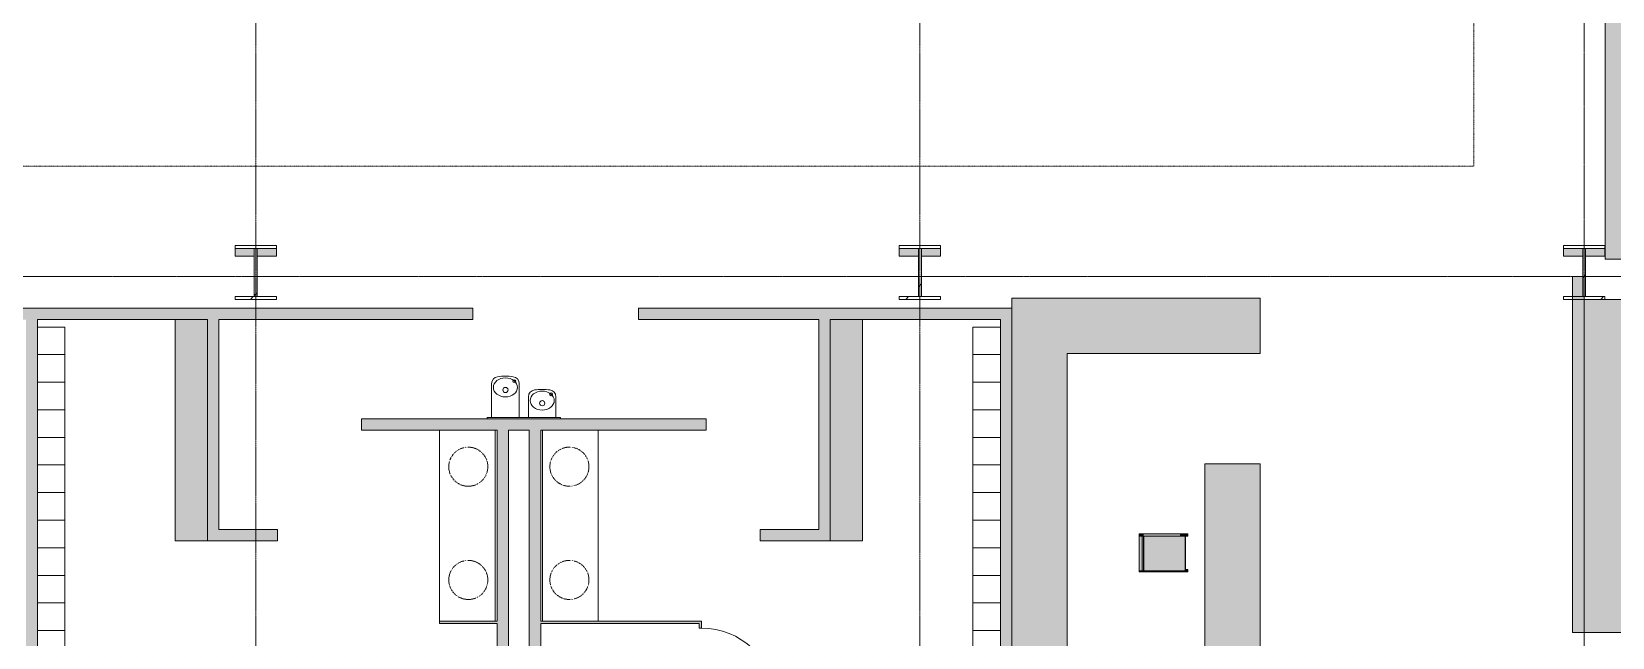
# Model space of a CAD drawing. Header units: inches. Extents: x 19480 to 29385, y -26609 to -18437.
# Drawn here: x 25300 to 25988, y -22507 to -22244 of the extents above; entities that cross this region are included whole.
import ezdxf

# ---------------------------------------------------------------- set-up
doc = ezdxf.new("R2010")
doc.units = ezdxf.units.IN
doc.header["$MEASUREMENT"] = 0
for name, pattern in [('Dash 1_16_', [0.125, 0.0625, -0.0625]), ('Dash dot dot', [0.8125, 0.25, -0.1875, 0, -0.1875, 0, -0.1875]), ('Grid Line 1_2_', [0.875, 0.5, -0.125, 0.125, -0.125])]:
    doc.linetypes.add(name, pattern=pattern)
for name, color, linetype, lineweight in [('A-DETL', 90, 'Continuous', 9), ('A-DOOR', 31, 'Continuous', 9), ('I-FURN', 30, 'Continuous', 9), ('I-WALL', 2, 'Continuous', 9), ('P-SANR-FIXT', 6, 'Continuous', 9), ('Q-CASE', 31, 'Continuous', 9), ('S-BEAM', 12, 'Continuous', 9), ('S-COLS', 52, 'Continuous', 9), ('S-GRID', 1, 'Continuous', 9)]:
    doc.layers.add(name, color=color, linetype=linetype, lineweight=lineweight)
pattern_1 = [(45, (0, 0), (-35.63818, 35.63818), []), (45, (0, 54), (-35.63818, 35.63818), [])]

# ---------------------------------------------------------------- blocks, each defined once
blk = doc.blocks.new('Casework 1 - Casework 1-456223-Site Plan - Phase 1')
at = {"layer": 'Q-CASE'}
h = blk.add_hatch(color=256, dxfattribs=at)
h.paths.add_polyline_path([(25834.39, -22590.66), (25834.39, -22419.55), (25810.39, -22419.55), (25810.39, -22590.66), (25821.76, -22590.66)], flags=0)
h.paths.add_polyline_path([(25750.39, -22590.66), (25750.39, -22371.55), (25834.39, -22371.55), (25834.39, -22347.55), (25726.39, -22347.55), (25726.39, -22590.66)], flags=0)
for p, q in [((25834.39, -22347.55), (25726.39, -22347.55)), ((25726.39, -22347.55), (25726.39, -22351.8)), ((25834.39, -22371.55), (25834.39, -22347.55)), ((25750.39, -22590.66), (25750.39, -22371.55)), ((25750.39, -22371.55), (25834.39, -22371.55)), ((25834.39, -22419.55), (25810.39, -22419.55)), ((25810.39, -22419.55), (25810.39, -22590.66)), ((25834.39, -22590.66), (25834.39, -22419.55))]:
    blk.add_line(p, q, dxfattribs=at)
blk = doc.blocks.new('Bar_Stool_6722_1_ - Bar_Stool_6722_1_-477960-Site Plan - Phase 1')
at = {"layer": 'I-FURN'}
for points in [[(1, 19.62), (1, 21.13), (0, 21.13), (0, 19.21), (1, 19.24)], [(16.5, 19.21), (16.5, 21.13), (15.5, 21.13), (15.5, 19.99), (16, 19.89), (16, 19.21)], [(1, 17.72), (0, 17.72), (0, 1.78), (1, 1.91), (1, 17.63)], [(16, 18.21), (16, 19.89), (1, 19.89), (1, 17.63), (16, 17.63)], [(16, 17.63), (1, 17.63), (1, 2.03), (16, 2.03)], [(15.5, 20.06), (15.5, 20.14), (15.5, 19.99)], [(16.5, 2.03), (16.5, 17.72), (16, 17.63), (16, 1.78), (16.5, 1.78)], [(1, 1.73), (1, 1.78), (0, 1.78), (0, 0.98), (1, 0.98), (1, 1.24)], [(1, 0.94), (1, 0.98), (0, 0.92), (0, 0), (1, 0), (1, 0.62)], [(16, 1.91), (1, 1.91), (1, 1.24), (16, 1.24)], [(16, 1.24), (1, 1.24), (1, 0), (16, 0), (16, 0.94)], [(16.5, 1.78), (16, 1.73), (16, 0.98), (16.5, 0.98), (16.5, 1.73)], [(16.5, 0.63), (16.5, 0.98), (16, 0.94), (16, 0), (16.5, 0), (16.5, 0.62)]]:
    blk.add_hatch(color=256, dxfattribs=at).paths.add_polyline_path(points, flags=0)
h = blk.add_hatch(color=256, dxfattribs=at)
h.paths.add_polyline_path([(1, 19.21), (0, 19.21), (0, 18.98), (1, 18.98)], flags=0)
h.paths.add_polyline_path([(1, 18.44), (0.5, 18.44), (1, 18.23)], flags=0)
h.paths.add_polyline_path([(0.5, 18.44), (0, 18.44), (0, 18.23)], flags=0)
h = blk.add_hatch(color=256, dxfattribs=at)
h.paths.add_polyline_path([(0.5, 18.44), (0.5, 18.98), (0, 18.98), (0, 18.44)], flags=0)
h.paths.add_polyline_path([(0.5, 18.44), (0, 18.23), (0, 17.72), (0.5, 17.72), (0.5, 18.08)], flags=0)
h = blk.add_hatch(color=256, dxfattribs=at)
h.paths.add_polyline_path([(0.5, 18.44), (1, 18.44), (1, 18.98), (0.5, 18.98), (0.5, 18.71)], flags=0)
h.paths.add_polyline_path([(1, 17.97), (1, 18.23), (0.5, 18.44), (0.5, 17.72), (1, 17.72)], flags=0)
h = blk.add_hatch(color=256, dxfattribs=at)
h.paths.add_polyline_path([(16.5, 18.44), (16, 18.44), (16.5, 18.23)], flags=0)
h.paths.add_polyline_path([(16.5, 19.21), (16, 19.21), (16.06, 18.98), (16.5, 18.98)], flags=0)
h = blk.add_hatch(color=256, dxfattribs=at)
h.paths.add_polyline_path([(16, 18.44), (16.5, 18.44), (16.5, 18.98), (16, 18.98), (16, 18.71)], flags=0)
h.paths.add_polyline_path([(16.5, 17.72), (16.49, 18.23), (16, 18.44), (16, 17.72)], flags=0)
for p, q in [((0, 19.21), (0, 21.13)), ((1, 21.13), (0, 21.13)), ((1, 21.13), (1, 20.14)), ((15.5, 20.14), (15.5, 21.13)), ((16.5, 21.13), (15.5, 21.13)), ((16.5, 21.13), (16.5, 19.21)), ((0, 18.98), (0, 19.21)), ((0, 17.72), (0, 19.21)), ((0, 18.23), (0, 18.44)), ((0, 1.78), (0, 17.72)), ((1, 20.14), (15.5, 20.14)), ((16, 20), (1, 20)), ((1, 19.89), (1, 19.99)), ((1, 17.63), (1, 19.89)), ((1, 2.03), (1, 17.63)), ((16, 19.99), (16, 19.89)), ((16, 19.89), (16, 17.63)), ((16, 17.63), (16, 2.03)), ((16.5, 19.21), (16.5, 17.72)), ((16.5, 19.21), (16.5, 18.98)), ((16.5, 18.44), (16.5, 18.23)), ((16.5, 17.72), (16.5, 1.78)), ((1, 1.78), (0, 1.78)), ((0, 1.78), (0, 0.98)), ((1, 0.98), (0, 0.98)), ((0, 0.98), (0, 0)), ((0, 0), (1, 0)), ((16, 2.03), (1, 2.03)), ((1, 1.24), (1, 1.91)), ((16, 1.91), (1, 1.91)), ((1, 0), (1, 1.24)), ((1, 1.24), (16, 1.24)), ((16, 1.91), (16, 1.24)), ((16.5, 1.78), (16, 1.78)), ((16, 1.24), (16, 0)), ((16.5, 0.98), (16, 0.98)), ((16, 0), (16.5, 0)), ((16.5, 0.98), (16.5, 1.78)), ((16.5, 0), (16.5, 0.98)), ((1, 0), (16, 0))]:
    blk.add_line(p, q, dxfattribs=at)
blk = doc.blocks.new('Casework 3 - Casework 1-483541-Site Plan - Phase 1')
at = {"layer": 'Q-CASE'}
blk.add_hatch(color=256, dxfattribs=at).paths.add_polyline_path([(25697.25, -22360.05), (25697.25, -22384.05), (25842.18, -22384.05), (25842.18, -22360.05), (25776.17, -22360.05)], flags=0)
for p, q in [((25697.25, -22360.05), (25697.25, -22384.05)), ((25842.18, -22384.05), (25842.18, -22369.05)), ((25697.25, -22384.05), (25842.18, -22384.05))]:
    blk.add_line(p, q, dxfattribs=at)
blk = doc.blocks.new('Locker-Double Stacked - 12_ x 12_-484265-Site Plan - Phase 1')
at = {"layer": 'I-FURN'}
for p, q in [((-6, -6), (-6, 6)), ((-6, 6), (6, 6)), ((6, 6), (6, -6)), ((6, -6), (-6, -6))]:
    blk.add_line(p, q, dxfattribs=at)
blk = doc.blocks.new('Furniture 2 - Furniture 1-487140-Site Plan - Phase 1')
at = {"layer": 'I-FURN'}
blk.add_hatch(color=256, dxfattribs=at).paths.add_polyline_path([(25642.99, -22591.05), (25656.99, -22591.05), (25656.99, -22494.8), (25642.99, -22494.8), (25642.99, -22586.05)], flags=0)
for p, q in [((25656.99, -22591.05), (25656.99, -22494.8)), ((25642.99, -22591.05), (25656.99, -22591.05))]:
    blk.add_line(p, q, dxfattribs=at)
blk = doc.blocks.new('Vanity Counter Top w 2 Round Sink Holes - 72_-489078-Site Plan - Phase 1')
at = {"layer": 'Q-CASE'}
for p, q in [((-52.26, -0.75), (30.86, -0.75)), ((-52.26, -25), (30.86, -25))]:
    blk.add_line(p, q, dxfattribs=at)
at = {"layer": 'Q-CASE', "linetype": 'Dash dot dot'}
for centre, start, end in [((-34.26, -12.5), 360, 180), ((14.99, -12.5), 360, 180), ((-34.26, -12.5), 180, 0), ((14.99, -12.5), 180, 0)]:
    blk.add_arc(centre, 8.5, start, end, dxfattribs=at)
blk = doc.blocks.new('Single-Flush - 32_ x 84_-486214-Site Plan - Phase 1')
at = {"layer": 'A-DOOR'}
for p, q in [((14, 0.5), (14, 32.5)), ((16, 32.5), (14, 32.5)), ((16, 0.5), (16, 32.5)), ((16, 0.5), (14, 0.5))]:
    blk.add_line(p, q, dxfattribs=at)
blk.add_arc((16, 0.5), 32.07, 93.57587, 180, dxfattribs=at)
blk = doc.blocks.new('Locker-Double Stacked - 12_ x 12_-489636-Site Plan - Phase 1')
at = {"layer": 'I-FURN'}
for p, q in [((6, 6), (-6, 6)), ((-6, 6), (-6, -6)), ((6, -6), (6, 6)), ((-6, -6), (6, -6))]:
    blk.add_line(p, q, dxfattribs=at)
blk = doc.blocks.new('Furniture 4 - Furniture 1-489626-Site Plan - Phase 1')
at = {"layer": 'I-FURN'}
blk.add_hatch(color=256, dxfattribs=at).paths.add_polyline_path([(25345.99, -22591.05), (25359.99, -22591.05), (25359.99, -22494.8), (25345.99, -22494.8), (25345.99, -22586.05)], flags=0)
for p, q in [((25345.99, -22494.8), (25345.99, -22591.05)), ((25345.99, -22591.05), (25359.99, -22591.05))]:
    blk.add_line(p, q, dxfattribs=at)
blk = doc.blocks.new('Vanity Counter Top w 2 Round Sink Holes - 72_-489639-Site Plan - Phase 1')
at = {"layer": 'Q-CASE'}
for p, q in [((-52.26, 25), (30.86, 25)), ((-52.26, 0.75), (30.86, 0.75))]:
    blk.add_line(p, q, dxfattribs=at)
at = {"layer": 'Q-CASE', "linetype": 'Dash dot dot'}
for centre, start, end in [((-34.26, 12.5), 360, 180), ((14.99, 12.5), 360, 180), ((-34.26, 12.5), 180, 0), ((14.99, 12.5), 180, 0)]:
    blk.add_arc(centre, 8.5, start, end, dxfattribs=at)
blk = doc.blocks.new('Drinking_Fountain-Haws_Corporation-Wall_Mounted_1119 - 1119-477162-Site Plan - Phase 1')
at = {"layer": 'P-SANR-FIXT'}
for p, q in [((13.07, 19.62), (13.07, 4.82)), ((25.07, 4.82), (25.07, 19.62)), ((29.07, 13.87), (29.07, 4.82)), ((41.07, 4.82), (41.07, 13.87)), ((43.07, 4.82), (11.07, 4.82)), ((11.07, 4.82), (11.07, 4.32)), ((43.07, 4.32), (43.07, 4.82))]:
    blk.add_line(p, q, dxfattribs=at)
for centre, radius in [((22.94, 20.67), 0.625), ((19.07, 16.82), 1.13), ((38.94, 14.94), 0.625), ((35.07, 11.07), 1.13)]:
    blk.add_circle(centre, radius, dxfattribs=at)
for centre, radius, start, end in [((16.07, 19.62), 3, 97.57756, 180), ((19.07, -2.93), 25.75, 82.42244, 97.57756), ((22.07, 19.62), 3, 360, 82.42244), ((32.07, 13.87), 3, 97.57756, 180), ((35.07, -8.68), 25.75, 82.42244, 97.57756), ((38.07, 13.87), 3, 360, 82.42244)]:
    blk.add_arc(centre, radius, start, end, dxfattribs=at)
for centre, ratio in [((19.07, 17.95), 0.786373), ((35.07, 12.2), 0.786365)]:
    blk.add_ellipse(centre, major_axis=(-5.25, 0), ratio=ratio, dxfattribs=at)
blk = doc.blocks.new('Girt_Z - 8_D-559302-Site Plan - Phase 1')
at = {"layer": 'S-BEAM'}
for points in [[(25984.59, -22342.55), (25984.69, -22342.55), (25984.52, -21143.55), (25984.5, -21143.55), (25984.52, -22342.55)], [(25991.85, -22342.55), (25991.85, -21143.55), (25984.69, -21143.55), (25984.69, -22342.55)]]:
    blk.add_hatch(color=256, dxfattribs=at).paths.add_polyline_path(points, flags=0)
for p, q in [((25984.5, -21143.55), (25984.5, -22342.55)), ((25984.69, -22342.55), (25984.5, -22342.55)), ((25991.85, -22342.55), (25984.69, -22342.55))]:
    blk.add_line(p, q, dxfattribs=at)

msp = doc.modelspace()

# ---------------------------------------------------------------- hatches: boundary and pattern name
at = {"layer": 'I-WALL'}
for points in [[(25970.3902, -22504.9811), (25975.3902, -22504.9811), (25975.3902, -22350.0528), (25970.3902, -22350.0528), (25970.3902, -22426.0637)], [(25381.3902, -22465.0528), (25381.3902, -22368.8028), (25376.3902, -22368.8028), (25376.3902, -22465.0528)], [(25647.3902, -22465.0528), (25647.3902, -22368.8028), (25642.3902, -22368.8028), (25642.3902, -22465.0528), (25646.9223, -22465.0528)], [(25593.4266, -22416.9278), (25593.4266, -22411.9278), (25443.4266, -22411.9278), (25443.4266, -22416.9278), (25521.3902, -22416.9278)], [(25381.3902, -22465.0528), (25406.8902, -22465.0528), (25406.8902, -22460.0528), (25381.3902, -22460.0528)], [(25642.3902, -22465.0528), (25642.3902, -22460.0528), (25616.8902, -22460.0528), (25616.8902, -22465.0528)], [(25502.3902, -22501.0528), (25502.3902, -22500.0528), (25477.3902, -22500.0528), (25477.3902, -22501.0528)], [(25590.3902, -22501.0528), (25591.3902, -22501.0528), (25591.3902, -22500.0528), (25521.3902, -22500.0528), (25521.3902, -22501.0528), (25559.5058, -22501.0528)]]:
    msp.add_hatch(color=256, dxfattribs=at).paths.add_polyline_path(points, flags=0)
h = msp.add_hatch(color=256, dxfattribs=at)
h.paths.add_polyline_path([(25721.3902, -22368.8028), (25726.3902, -22368.8028), (25726.3902, -22363.8028), (25563.8902, -22363.8028), (25563.8902, -22368.8028), (25647.3902, -22368.8028)], flags=0)
h.paths.add_polyline_path([(25491.8902, -22368.8028), (25491.8902, -22363.8028), (25165.3902, -22363.8028), (25165.3902, -22368.8028), (25381.3902, -22368.8028)], flags=0)
h.paths.add_polyline_path([(25110.8902, -22368.8028), (25110.8902, -22363.8028), (24937.8902, -22363.8028), (24937.8902, -22368.8028), (25105.8902, -22368.8028)], flags=0)
h.paths.add_polyline_path([(24865.8902, -22368.8028), (24865.8902, -22363.8028), (24421.8902, -22363.8028), (24421.8902, -22368.8028), (24630.8902, -22368.8028)], flags=0)
h.paths.add_polyline_path([(24349.8902, -22368.8028), (24349.8902, -22363.8028), (23917.8902, -22363.8028), (23917.8902, -22368.8028)], flags=0)
h.paths.add_polyline_path([(23845.8902, -22368.8028), (23845.8902, -22363.8028), (23245.8902, -22363.8028), (23245.8902, -22368.8028)], flags=0)
h.paths.add_polyline_path([(23173.8902, -22368.8028), (23173.8902, -22363.8028), (22891.8902, -22363.8028), (22891.8902, -22368.8028), (23146.6076, -22368.8028)], flags=0)
h.paths.add_polyline_path([(22819.8902, -22368.8028), (22819.8902, -22363.8028), (22791.4608, -22363.8028), (22791.3375, -22364.0528), (22787.775, -22364.0528), (22787.775, -22368.8028), (22798.8902, -22368.8028)], flags=0)
h = msp.add_hatch(color=256, dxfattribs=at)
h.paths.add_polyline_path([(25302.3902, -22769.5528), (25302.3902, -22768.9979), (25297.3902, -22768.9979), (25297.3902, -22769.5528)], flags=0)
h.paths.add_polyline_path([(25301.4117, -22761.1077), (25302.3902, -22761.1077), (25302.3902, -22368.8028), (25297.3902, -22368.8028), (25297.3902, -22761.1077), (25300.1144, -22761.1077)], flags=0)
h = msp.add_hatch(color=256, dxfattribs=at)
h.paths.add_polyline_path([(25726.3902, -22769.5528), (25726.3602, -22768.9979), (25721.3902, -22768.9979), (25721.3902, -22769.5528)], flags=0)
h.paths.add_polyline_path([(25725.9337, -22761.1077), (25726.3902, -22761.1077), (25726.3902, -22368.8028), (25721.3902, -22368.8028), (25721.3902, -22761.1077), (25723.666, -22761.1077)], flags=0)
h = msp.add_hatch(color=256, dxfattribs=at)
h.paths.add_polyline_path([(25502.3902, -22769.5528), (25507.3902, -22769.5528), (25507.3602, -22768.9979), (25502.3902, -22768.9979)], flags=0)
h.paths.add_polyline_path([(25506.9337, -22761.1077), (25507.3902, -22761.1077), (25507.3902, -22416.9278), (25502.3902, -22416.9278), (25502.3902, -22761.1077), (25504.666, -22761.1077)], flags=0)
h = msp.add_hatch(color=256, dxfattribs=at)
h.paths.add_polyline_path([(25521.3902, -22769.5528), (25521.3902, -22768.9979), (25516.3902, -22768.9979), (25516.3902, -22769.5528)], flags=0)
h.paths.add_polyline_path([(25520.4117, -22761.1077), (25521.3902, -22761.1077), (25521.3902, -22416.9278), (25516.3902, -22416.9278), (25516.3902, -22761.1077), (25519.1144, -22761.1077)], flags=0)
h = msp.add_hatch(color=256, dxfattribs=at)
h.paths.add_polyline_path([(25590.3902, -22672.0528), (25591.3902, -22672.0528), (25591.3902, -22669.5528), (25590.3902, -22669.5528)], flags=0)
h.paths.add_polyline_path([(25591.3902, -22637.5528), (25591.3902, -22609.0528), (25590.3902, -22609.0528), (25590.3902, -22637.5528)], flags=0)
h.paths.add_polyline_path([(25591.3902, -22577.0528), (25591.3902, -22572.0528), (25590.3902, -22572.0528), (25590.3902, -22577.0528)], flags=0)
h.paths.add_polyline_path([(25590.3902, -22540.0528), (25591.3902, -22540.0528), (25591.3902, -22535.0528), (25590.3902, -22535.0528), (25590.3902, -22538.0528)], flags=0)
h.paths.add_polyline_path([(25591.3902, -22503.0528), (25591.3902, -22501.0528), (25590.3902, -22501.0528), (25590.3902, -22503.0528)], flags=0)
at = {"layer": 'S-COLS'}
h = msp.add_hatch(color=256, dxfattribs=at)
h.paths.add_polyline_path([(25396.7652, -22341.3061), (25396.7652, -22337.8362), (25388.3902, -22337.8362), (25388.3902, -22341.3061)], flags=0)
h.paths.add_polyline_path([(25406.3902, -22341.3061), (25406.3902, -22337.8362), (25398.0152, -22337.8362), (25398.0152, -22341.3061)], flags=0)
h = msp.add_hatch(dxfattribs=at)
h.set_pattern_fill('FP_1', color=256, style=0, pattern_type=2)
h.set_pattern_definition(pattern_1)
h.paths.add_polyline_path([(25398.0152, -22358.8028), (25398.0152, -22337.8362), (25396.7652, -22337.8362), (25396.7652, -22358.8028)], flags=0)
h = msp.add_hatch(color=256, dxfattribs=at)
h.paths.add_polyline_path([(25685.7652, -22341.3061), (25685.7652, -22337.8362), (25677.3902, -22337.8362), (25677.3902, -22341.3061)], flags=0)
h.paths.add_polyline_path([(25695.3902, -22341.3061), (25695.3902, -22337.8362), (25687.0152, -22337.8362), (25687.0152, -22341.3061)], flags=0)
h = msp.add_hatch(dxfattribs=at)
h.set_pattern_fill('FP_1', color=256, style=0, pattern_type=2)
h.set_pattern_definition(pattern_1)
h.paths.add_polyline_path([(25687.0152, -22358.8028), (25687.0152, -22337.8362), (25685.7652, -22337.8362), (25685.7652, -22358.8028)], flags=0)
h = msp.add_hatch(color=256, dxfattribs=at)
h.paths.add_polyline_path([(25974.7652, -22341.3061), (25974.7652, -22337.8362), (25966.3902, -22337.8362), (25966.3902, -22341.3061)], flags=0)
h.paths.add_polyline_path([(25984.3902, -22341.3061), (25984.3902, -22337.8362), (25976.0152, -22337.8362), (25976.0152, -22341.3061)], flags=0)
h = msp.add_hatch(dxfattribs=at)
h.set_pattern_fill('FP_1', color=256, style=0, pattern_type=2)
h.set_pattern_definition(pattern_1)
h.paths.add_polyline_path([(25976.0152, -22358.8028), (25976.0152, -22337.8362), (25974.7652, -22337.8362), (25974.7652, -22358.8028)], flags=0)
h = msp.add_hatch(dxfattribs=at)
h.set_pattern_fill('FP_1', color=256, style=0, pattern_type=2)
h.set_pattern_definition(pattern_1)
h.paths.add_polyline_path([(25406.3902, -22360.0528), (25406.3902, -22358.8028), (25388.3902, -22358.8028), (25388.3902, -22360.0528)], flags=0)
h = msp.add_hatch(dxfattribs=at)
h.set_pattern_fill('FP_1', color=256, style=0, pattern_type=2)
h.set_pattern_definition(pattern_1)
h.paths.add_polyline_path([(25695.3902, -22360.0528), (25695.3902, -22358.8028), (25677.3902, -22358.8028), (25677.3902, -22360.0528)], flags=0)
h = msp.add_hatch(dxfattribs=at)
h.set_pattern_fill('FP_1', color=256, style=0, pattern_type=2)
h.set_pattern_definition(pattern_1)
h.paths.add_polyline_path([(25984.3902, -22360.0528), (25984.3902, -22358.8028), (25966.3902, -22358.8028), (25966.3902, -22360.0528)], flags=0)

# ---------------------------------------------------------------- linework, layer by layer
at = {"layer": 'A-DETL', "linetype": 'Dash 1_16_'}
for p, q in [((25927.3902, -22302.0528), (25927.3902, -21146.0528)), ((25975.3902, -22336.5829), (25975.3902, -22110.1973)), ((24651.3902, -22302.0528), (25927.3902, -22302.0528)), ((25109.0152, -22350.0528), (25396.7652, -22350.0528)), ((25398.0152, -22350.0528), (25685.7652, -22350.0528)), ((25687.0152, -22350.0528), (25970.3902, -22350.0528))]:
    msp.add_line(p, q, dxfattribs=at)
at = {"layer": 'I-WALL'}
for p, q in [((25970.3902, -22504.9811), (25970.3902, -22350.0528)), ((25970.3902, -22350.0528), (25975.3902, -22350.0528)), ((25975.3902, -22350.0528), (25975.3902, -22504.9811)), ((25970.3902, -22504.9811), (25975.3902, -22504.9811))]:
    msp.add_line(p, q, dxfattribs=at)
at = {"layer": 'I-WALL', "lineweight": 15}
for p, q in [((25491.8902, -22363.8028), (25165.3902, -22363.8028)), ((25491.8902, -22368.8028), (25491.8902, -22363.8028)), ((25726.3902, -22363.8028), (25563.8902, -22363.8028)), ((25563.8902, -22363.8028), (25563.8902, -22368.8028)), ((25726.3902, -22602.6622), (25726.3902, -22363.8028)), ((25302.3902, -22672.0528), (25302.3902, -22368.8028)), ((25302.3902, -22368.8028), (25376.3902, -22368.8028)), ((25376.3902, -22368.8028), (25376.3902, -22465.0528)), ((25381.3902, -22460.0528), (25381.3902, -22368.8028)), ((25381.3902, -22368.8028), (25491.8902, -22368.8028)), ((25563.8902, -22368.8028), (25642.3902, -22368.8028)), ((25642.3902, -22368.8028), (25642.3902, -22460.0528)), ((25647.3902, -22465.0528), (25647.3902, -22368.8028)), ((25647.3902, -22368.8028), (25721.3902, -22368.8028)), ((25721.3902, -22368.8028), (25721.3902, -22672.0528)), ((25593.4266, -22411.9278), (25443.4266, -22411.9278)), ((25443.4266, -22411.9278), (25443.4266, -22416.9278)), ((25593.4266, -22416.9278), (25593.4266, -22411.9278)), ((25443.4266, -22416.9278), (25502.3902, -22416.9278)), ((25502.3902, -22416.9278), (25502.3902, -22500.0528)), ((25507.3902, -22761.2403), (25507.3902, -22416.9278)), ((25507.3902, -22416.9278), (25516.3902, -22416.9278)), ((25516.3902, -22416.9278), (25516.3902, -22761.2403)), ((25521.3902, -22500.0528), (25521.3902, -22416.9278)), ((25521.3902, -22416.9278), (25593.4266, -22416.9278)), ((25406.8902, -22460.0528), (25381.3902, -22460.0528)), ((25406.8902, -22465.0528), (25406.8902, -22460.0528)), ((25642.3902, -22460.0528), (25616.8902, -22460.0528)), ((25616.8902, -22460.0528), (25616.8902, -22465.0528)), ((25376.3902, -22465.0528), (25406.8902, -22465.0528)), ((25616.8902, -22465.0528), (25647.3902, -22465.0528)), ((25502.3902, -22500.0528), (25477.3902, -22500.0528)), ((25477.3902, -22500.0528), (25477.3902, -22501.0528)), ((25477.3902, -22501.0528), (25502.3902, -22501.0528)), ((25502.3902, -22501.0528), (25502.3902, -22512.0326)), ((25591.3902, -22500.0528), (25521.3902, -22500.0528)), ((25521.3902, -22537.0528), (25521.3902, -22501.0528)), ((25521.3902, -22501.0528), (25590.3902, -22501.0528)), ((25590.3902, -22501.0528), (25590.3902, -22503.0528)), ((25590.3902, -22503.0528), (25591.3902, -22503.0528)), ((25591.3902, -22503.0528), (25591.3902, -22500.0528))]:
    msp.add_line(p, q, dxfattribs=at)
at = {"layer": 'S-COLS', "lineweight": 13}
for p, q in [((25406.3902, -22336.5829), (25388.3902, -22336.5829)), ((25388.3902, -22336.5829), (25388.3902, -22337.8362)), ((25388.3902, -22337.8362), (25406.3902, -22337.8362)), ((25398.0152, -22337.8362), (25396.7652, -22337.8362)), ((25396.7652, -22337.8362), (25396.7652, -22358.8028)), ((25398.0152, -22358.8028), (25398.0152, -22337.8362)), ((25406.3902, -22337.8362), (25406.3902, -22336.5829)), ((25695.3902, -22336.5829), (25677.3902, -22336.5829)), ((25677.3902, -22336.5829), (25677.3902, -22337.8362)), ((25677.3902, -22337.8362), (25695.3902, -22337.8362)), ((25687.0152, -22337.8362), (25685.7652, -22337.8362)), ((25685.7652, -22337.8362), (25685.7652, -22358.8028)), ((25687.0152, -22358.8028), (25687.0152, -22337.8362)), ((25695.3902, -22337.8362), (25695.3902, -22336.5829)), ((25984.3902, -22336.5829), (25966.3902, -22336.5829)), ((25966.3902, -22336.5829), (25966.3902, -22337.8362)), ((25966.3902, -22337.8362), (25984.3902, -22337.8362)), ((25976.0152, -22337.8362), (25974.7652, -22337.8362)), ((25974.7652, -22337.8362), (25974.7652, -22358.8028)), ((25976.0152, -22358.8028), (25976.0152, -22337.8362)), ((25984.3902, -22337.8362), (25984.3902, -22336.5829)), ((25388.3902, -22358.8028), (25388.3902, -22360.0528)), ((25406.3902, -22358.8028), (25388.3902, -22358.8028)), ((25396.7652, -22358.8028), (25398.0152, -22358.8028)), ((25406.3902, -22360.0528), (25406.3902, -22358.8028)), ((25677.3902, -22358.8028), (25677.3902, -22360.0528)), ((25695.3902, -22358.8028), (25677.3902, -22358.8028)), ((25685.7652, -22358.8028), (25687.0152, -22358.8028)), ((25695.3902, -22360.0528), (25695.3902, -22358.8028)), ((25966.3902, -22358.8028), (25966.3902, -22360.0528)), ((25984.3902, -22358.8028), (25966.3902, -22358.8028)), ((25974.7652, -22358.8028), (25976.0152, -22358.8028)), ((25984.3902, -22360.0528), (25984.3902, -22358.8028)), ((25388.3902, -22360.0528), (25406.3902, -22360.0528)), ((25677.3902, -22360.0528), (25695.3902, -22360.0528)), ((25966.3902, -22360.0528), (25984.3902, -22360.0528))]:
    msp.add_line(p, q, dxfattribs=at)
at = {"layer": 'S-COLS'}
for p, q in [((25388.3902, -22337.8362), (25388.3902, -22341.3061)), ((25406.3902, -22337.8362), (25406.3902, -22341.3061)), ((25677.3902, -22337.8362), (25677.3902, -22341.3061)), ((25695.3902, -22337.8362), (25695.3902, -22341.3061)), ((25966.3902, -22337.8362), (25966.3902, -22341.3061)), ((25984.3902, -22337.8362), (25984.3902, -22341.3061)), ((25396.7652, -22341.3061), (25388.3902, -22341.3061)), ((25406.3902, -22341.3061), (25398.0152, -22341.3061)), ((25685.7652, -22341.3061), (25677.3902, -22341.3061)), ((25695.3902, -22341.3061), (25687.0152, -22341.3061)), ((25974.7652, -22341.3061), (25966.3902, -22341.3061)), ((25984.3902, -22341.3061), (25976.0152, -22341.3061))]:
    msp.add_line(p, q, dxfattribs=at)
at = {"layer": 'S-GRID', "linetype": 'Grid Line 1_2_'}
for p, q in [((25397.3902, -22848.2095), (25397.3902, -18617.1198)), ((25686.3902, -22848.2095), (25686.3902, -18617.1198)), ((25975.3902, -22848.2095), (25975.3902, -18617.1198)), ((29385.2612, -22350.0528), (19671.9398, -22350.0528))]:
    msp.add_line(p, q, dxfattribs=at)

# ---------------------------------------------------------------- block references
at = {"layer": 'A-DOOR', "rotation": 269.9999999999999}
msp.add_blockref('Single-Flush - 32_ x 84_-486214-Site Plan - Phase 1', (25590.8902, -22519.0528), dxfattribs=at)
at = {"layer": 'I-FURN'}
for name, p, rotation in [('Locker-Double Stacked - 12_ x 12_-489636-Site Plan - Phase 1', (25308.3902, -22378.0528), 270), ('Locker-Double Stacked - 12_ x 12_-484265-Site Plan - Phase 1', (25715.3902, -22378.0528), 270), ('Locker-Double Stacked - 12_ x 12_-489636-Site Plan - Phase 1', (25308.3902, -22390.0528), 270), ('Locker-Double Stacked - 12_ x 12_-484265-Site Plan - Phase 1', (25715.3902, -22390.0528), 270), ('Locker-Double Stacked - 12_ x 12_-489636-Site Plan - Phase 1', (25308.3902, -22402.0528), 270), ('Locker-Double Stacked - 12_ x 12_-484265-Site Plan - Phase 1', (25715.3902, -22402.0528), 270), ('Locker-Double Stacked - 12_ x 12_-489636-Site Plan - Phase 1', (25308.3902, -22414.0528), 270), ('Locker-Double Stacked - 12_ x 12_-484265-Site Plan - Phase 1', (25715.3902, -22414.0528), 270), ('Locker-Double Stacked - 12_ x 12_-489636-Site Plan - Phase 1', (25308.3902, -22426.0528), 270), ('Locker-Double Stacked - 12_ x 12_-484265-Site Plan - Phase 1', (25715.3902, -22426.0528), 270), ('Locker-Double Stacked - 12_ x 12_-489636-Site Plan - Phase 1', (25308.3902, -22438.0528), 270), ('Locker-Double Stacked - 12_ x 12_-484265-Site Plan - Phase 1', (25715.3902, -22438.0528), 270), ('Locker-Double Stacked - 12_ x 12_-489636-Site Plan - Phase 1', (25308.3902, -22450.0528), 270), ('Locker-Double Stacked - 12_ x 12_-484265-Site Plan - Phase 1', (25715.3902, -22450.0528), 270), ('Locker-Double Stacked - 12_ x 12_-489636-Site Plan - Phase 1', (25308.3902, -22462.0528), 270), ('Locker-Double Stacked - 12_ x 12_-484265-Site Plan - Phase 1', (25715.3902, -22462.0528), 270), ('Bar_Stool_6722_1_ - Bar_Stool_6722_1_-477960-Site Plan - Phase 1', (25781.7918, -22462.0528), 270.0000000000007), ('Locker-Double Stacked - 12_ x 12_-489636-Site Plan - Phase 1', (25308.3902, -22474.0528), 270), ('Locker-Double Stacked - 12_ x 12_-484265-Site Plan - Phase 1', (25715.3902, -22474.0528), 270), ('Locker-Double Stacked - 12_ x 12_-489636-Site Plan - Phase 1', (25308.3902, -22486.0528), 270), ('Locker-Double Stacked - 12_ x 12_-484265-Site Plan - Phase 1', (25715.3902, -22486.0528), 270), ('Locker-Double Stacked - 12_ x 12_-489636-Site Plan - Phase 1', (25308.3902, -22498.0528), 270), ('Locker-Double Stacked - 12_ x 12_-484265-Site Plan - Phase 1', (25715.3902, -22498.0528), 270), ('Locker-Double Stacked - 12_ x 12_-489636-Site Plan - Phase 1', (25308.3902, -22510.0528), 270), ('Locker-Double Stacked - 12_ x 12_-484265-Site Plan - Phase 1', (25715.3902, -22510.0528), 270)]:
    msp.add_blockref(name, p, dxfattribs=dict(at, rotation=rotation))
for name, p in [('Furniture 4 - Furniture 1-489626-Site Plan - Phase 1', (16.4016, 126)), ('Furniture 2 - Furniture 1-487140-Site Plan - Phase 1', (4.4016, 126))]:
    msp.add_blockref(name, p, dxfattribs=at)
at = {"layer": 'P-SANR-FIXT'}
msp.add_blockref('Drinking_Fountain-Haws_Corporation-Wall_Mounted_1119 - 1119-477162-Site Plan - Phase 1', (25486.9713, -22416.2478), dxfattribs=at)
at = {"layer": 'Q-CASE'}
msp.add_blockref('Casework 1 - Casework 1-456223-Site Plan - Phase 1', (0, -12), dxfattribs=at)
for name, p, rotation in [('Casework 3 - Casework 1-483541-Site Plan - Phase 1', (3615.3374, -48202.2304), 89.99999999999999), ('Vanity Counter Top w 2 Round Sink Holes - 72_-489639-Site Plan - Phase 1', (25502.3902, -22447.7905), 90.00000000000001), ('Vanity Counter Top w 2 Round Sink Holes - 72_-489078-Site Plan - Phase 1', (25521.3902, -22447.7905), 89.99999999999999)]:
    msp.add_blockref(name, p, dxfattribs=dict(at, rotation=rotation))
at = {"layer": 'S-BEAM'}
msp.add_blockref('Girt_Z - 8_D-559302-Site Plan - Phase 1', (0, 0), dxfattribs=at)

doc.saveas('drawing.dxf')
